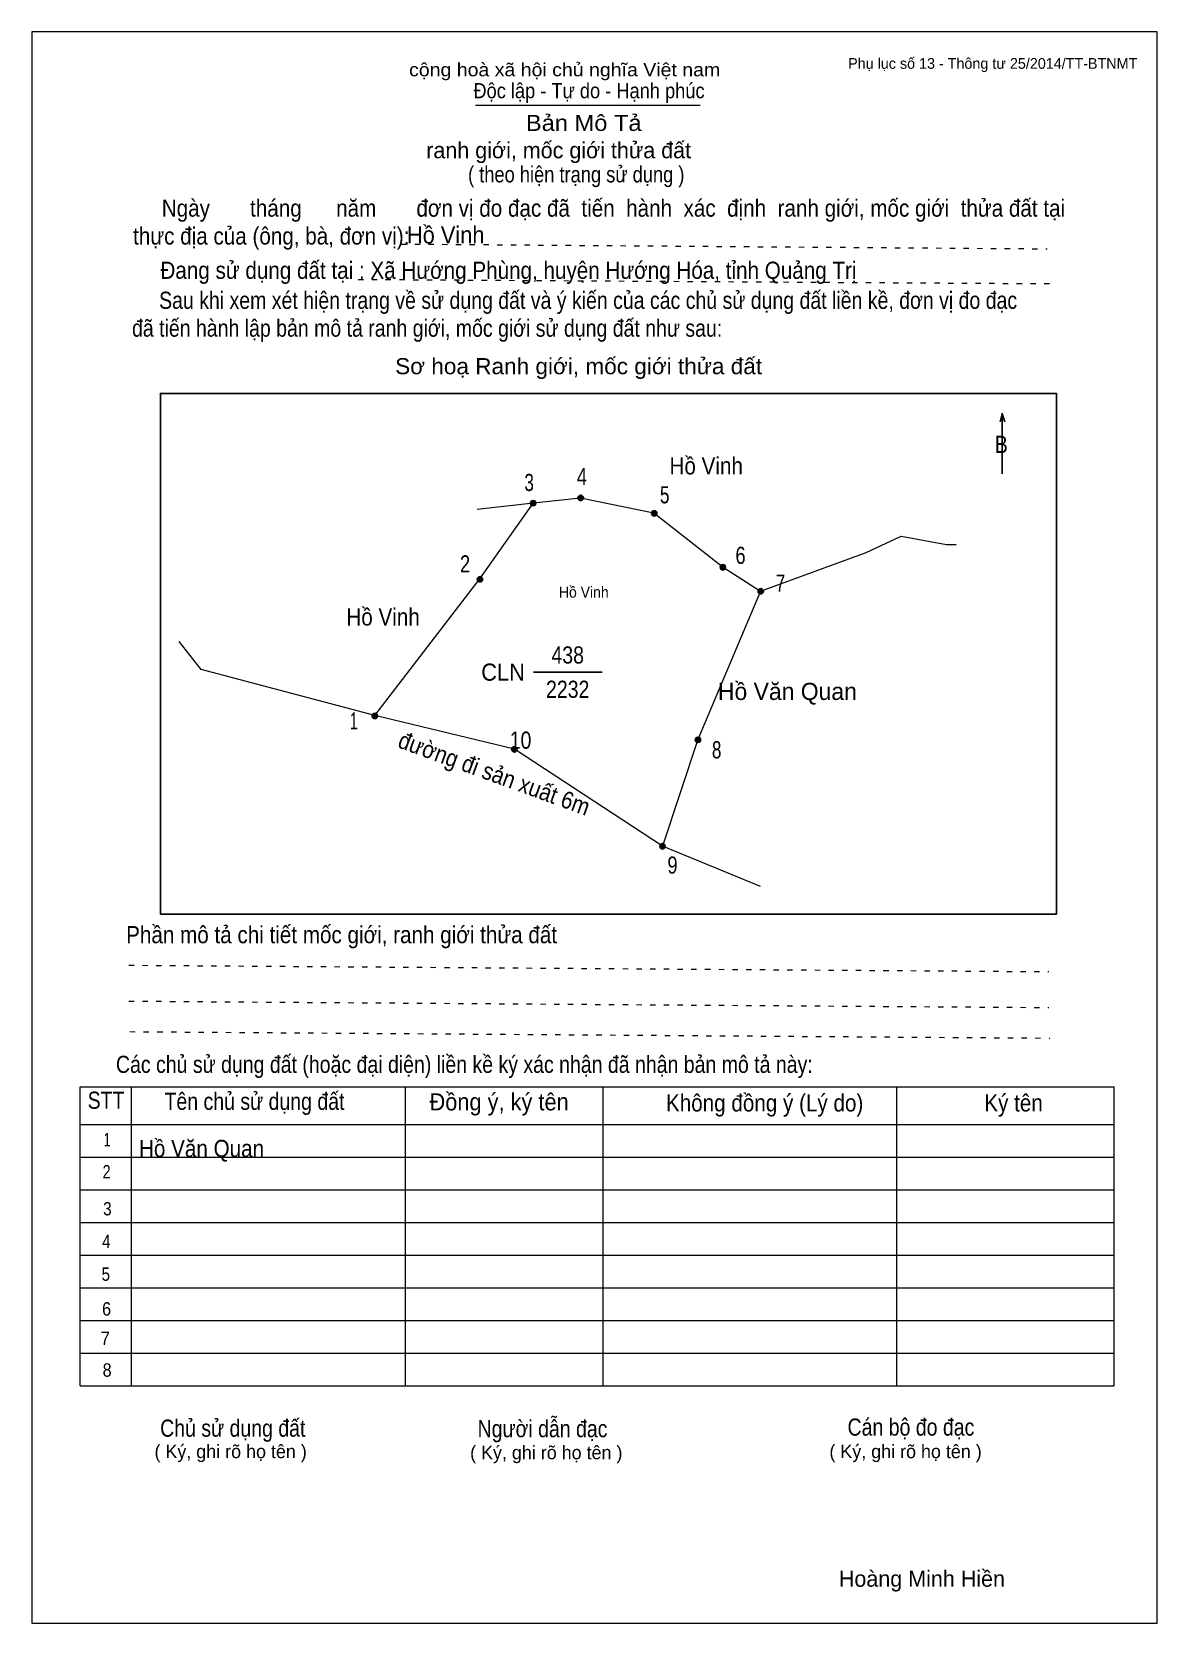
# Model space of a CAD drawing. Header units: centimetres. Extents: x 0 to 21, y 0 to 29.7.
import ezdxf
from ezdxf.enums import TextEntityAlignment as Align

# ---------------------------------------------------------------- set-up
doc = ezdxf.new("R2010")
doc.units = ezdxf.units.CM
doc.header["$LTSCALE"] = 0.13
doc.linetypes.add('DOTTED', pattern=[1.5, 0.3, -1.2])
for name, color, linetype, lineweight in [('1', 7, 'Continuous', 13), ('32', 7, 'Continuous', 25), ('33', 7, 'Continuous', 25), ('61', 7, 'Continuous', 13), ('62', 7, 'Continuous', 13)]:
    doc.layers.add(name, color=color, linetype=linetype, lineweight=lineweight)
for name, color, linetype in [('34', 7, 'Continuous'), ('45', 7, 'Continuous'), ('63', 7, 'Continuous')]:
    doc.layers.add(name, color=color, linetype=linetype)

msp = doc.modelspace()

# ---------------------------------------------------------------- hatches: boundary and pattern name
at = {"layer": '32'}
for points in [[(9.4056, 20.9026, 1), (9.3056, 20.9026, 1)], [(10.2919, 21, 1), (10.1919, 21, 1)], [(11.6643, 20.712, 1), (11.5643, 20.712, 1)], [(12.9446, 19.7079, 1), (12.8446, 19.7079, 1)], [(8.4122, 19.4831, 1), (8.3122, 19.4831, 1)], [(13.6511, 19.2583, 1), (13.5511, 19.2583, 1)], [(6.45, 16.9321, 1), (6.35, 16.9321, 1)], [(9.0555, 16.307, 1), (8.9555, 16.307, 1)], [(12.48, 16.4858, 1), (12.38, 16.4858, 1)], [(11.8184, 14.5, 1), (11.7184, 14.5, 1)]]:
    msp.add_hatch(color=256, dxfattribs=at).paths.add_polyline_path(points)

# ---------------------------------------------------------------- linework, layer by layer
at = {"layer": '1'}
msp.add_lwpolyline([(21, 0), (21, 29.7), (0, 29.7), (0, 0)], close=True, dxfattribs=at)
at = {"layer": '32'}
for centre in [(9.3556, 20.9026), (10.2419, 21), (11.6143, 20.712), (12.8946, 19.7079), (8.3622, 19.4831), (13.6011, 19.2583), (6.4, 16.9321), (9.0055, 16.307), (12.43, 16.4858), (11.7684, 14.5)]:
    msp.add_circle(centre, 0.05, dxfattribs=at)
at = {"layer": '33'}
msp.add_line((9.36, 17.75), (10.64, 17.75), dxfattribs=at)
at = {"layer": '61'}
for p, q in [((8.31, 20.79), (9.36, 20.91)), ((13.6, 13.75), (11.77, 14.5))]:
    msp.add_line(p, q, dxfattribs=at)
for points in [[(6.4, 16.94), (8.36, 19.49), (9.36, 20.91)], [(9.36, 20.91), (10.24, 21), (11.61, 20.72), (12.9, 19.71), (13.6, 19.26)], [(13.6, 19.26), (15.57, 19.98), (16.22, 20.29), (17.07, 20.13), (17.25, 20.13)], [(13.6, 19.26), (12.43, 16.49), (11.77, 14.5)], [(6.4, 16.94), (3.16, 17.8), (2.75, 18.32)], [(11.77, 14.5), (9.01, 16.31), (6.4, 16.94)]]:
    msp.add_lwpolyline(points, dxfattribs=at)
at = {"layer": '62'}
for p, q in [((8.28, 28.33), (12.47, 28.33)), ((0.9, 10.01), (20.2, 10.01)), ((0.9, 4.43), (0.9, 10.01)), ((1.86, 4.43), (1.86, 10.01)), ((6.97, 4.43), (6.97, 9.99)), ((10.66, 4.43), (10.66, 9.99)), ((16.14, 4.43), (16.14, 10.01)), ((20.2, 4.43), (20.2, 10.01)), ((0.9, 9.31), (20.2, 9.31)), ((0.9, 8.7), (20.2, 8.7)), ((0.9, 8.09), (20.2, 8.09)), ((0.9, 7.48), (20.2, 7.48)), ((0.9, 6.87), (20.2, 6.87)), ((0.9, 6.26), (20.2, 6.26)), ((0.9, 5.65), (20.2, 5.65)), ((0.9, 5.04), (20.2, 5.04)), ((0.9, 4.43), (20.2, 4.43))]:
    msp.add_line(p, q, dxfattribs=at)
at = {"layer": '62', "linetype": 'DOTTED'}
for p, q in [((6.89, 25.74), (18.95, 25.65)), ((6.09, 25.08), (19.04, 25)), ((1.81, 12.28), (18.98, 12.16)), ((1.81, 11.61), (18.98, 11.49)), ((1.83, 11.04), (19, 10.92))]:
    msp.add_line(p, q, dxfattribs=at)
at = {"layer": '62', "lineweight": 25}
for p, q in [((18.11, 22.58), (18.11, 21.45)), ((18.11, 22.57), (18.07, 22.42)), ((18.11, 22.57), (18.16, 22.42))]:
    msp.add_line(p, q, dxfattribs=at)
msp.add_lwpolyline([(2.4, 13.23), (19.12, 13.23), (19.12, 22.95), (2.4, 22.95)], close=True, dxfattribs=at)

# ---------------------------------------------------------------- texts
at = {"layer": '32'}
for s, width, p in [('3', 0.75, (9.28, 21.13)), ('4', 0.8, (10.265, 21.24)), ('5', 0.75, (11.81, 20.9)), ('2', 0.8, (8.085, 19.61)), ('6', 0.8, (13.225, 19.77)), ('7', 0.75, (13.97, 19.25)), ('1', 0.65, (6.01, 16.68)), ('10', 0.85, (9.12, 16.32)), ('8', 0.75, (12.78, 16.14)), ('9', 0.8, (11.955, 13.99))]:
    msp.add_text(s, height=0.32, dxfattribs=dict(at, width=width)).set_placement(p, align=Align.CENTER)
at = {"layer": '33'}
for s, width, p in [('Hồ Vinh', 0.9, (12.585, 21.44)), ('Hồ Vinh', 0.9, (6.555, 18.62)), ('438', 0.85, (10, 17.91)), ('2232', 0.85, (10, 17.27))]:
    msp.add_text(s, height=0.32, dxfattribs=dict(at, width=width)).set_placement(p, align=Align.CENTER)
at = {"layer": '33', "width": 0.95}
msp.add_text('CLN', height=0.32, dxfattribs=at).set_placement((9.2, 17.59), align=Align.RIGHT)
at = {"layer": '33'}
msp.add_text('Hồ Văn Quan', height=0.32, dxfattribs=at).set_placement((14.1, 17.23), align=Align.CENTER)
at = {"layer": '33', "width": 0.9}
msp.add_text('đường đi sản xuất 6m', height=0.3197, rotation=340, dxfattribs=at).set_placement((8.5753, 15.7084), align=Align.CENTER)
at = {"layer": '34'}
for s, width, p in [('Hồ Vinh', 0.95, (7, 25.75)), ('Hồ Văn Quan', 0.9, (2, 8.7))]:
    msp.add_text(s, height=0.32, dxfattribs=dict(at, width=width)).set_placement(p)
at = {"layer": '45', "width": 0.95}
msp.add_text('Hồ Vinh', height=0.2054, dxfattribs=at).set_placement((10.3, 19.14), align=Align.CENTER)
at = {"layer": '62'}
for s, height, width, p in [('cộng hoà xã hội chủ nghĩa Việt nam', 0.2474, 1.1, (7.04, 28.87)), ('Độc lập - Tự do - Hạnh phúc', 0.2828, 0.9, (8.24, 28.46)), ('Bản Mô Tả', 0.3, 1.1, (9.22, 27.85)), ('( theo hiện trạng sử dụng )', 0.3, 0.85, (8.14, 26.89)), ('     Ngày       tháng      năm       đơn vị đo đạc đã  tiến  hành  xác  định  ranh giới, mốc giới  thửa đất tại ', 0.32, 0.9, (1.89, 26.25)), ('thực địa của (ông, bà, đơn vị): ', 0.32, 0.9, (1.89, 25.73)), ('Đang sử dụng đất tại : Xã Hướng Phùng, huyện Hướng Hóa, tỉnh Quảng Trị', 0.32, 0.9, (2.4, 25.09)), ('     Sau khi xem xét hiện trạng về sử dụng đất và ý kiến của các chủ sử dụng đất liền kề, đơn vị đo đạc ', 0.32, 0.85, (1.87, 24.53)), ('đã tiến hành lập bản mô tả ranh giới, mốc giới sử dụng đất như sau:', 0.32, 0.85, (1.87, 24.01)), ('Sơ hoạ Ranh giới, mốc giới thửa đất', 0.3, 1.05, (6.78, 23.31)), ('B', 0.32, 0.85, (17.97, 21.84)), ('Phần mô tả chi tiết mốc giới, ranh giới thửa đất ', 0.32, 0.9, (1.76, 12.69)), ('Các chủ sử dụng đất (hoặc đại diện) liền kề ký xác nhận đã nhận bản mô tả này:', 0.32, 0.85, (1.57, 10.27))]:
    msp.add_text(s, height=height, dxfattribs=dict(at, width=width)).set_placement(p)
msp.add_text('ranh giới, mốc giới thửa đất', height=0.3, dxfattribs=at).set_placement((7.36, 27.34))
for s, height, width, p in [('STT', 0.32, 0.85, (1.385, 9.6)), ('Tên chủ sử dụng đất', 0.32, 0.85, (4.155, 9.58)), ('Đồng ý, ký tên', 0.32, 0.95, (8.72, 9.57)), ('Không đồng ý (Lý do)', 0.32, 0.9, (13.675, 9.55)), ('Ký tên', 0.32, 0.9, (18.32, 9.55)), ('1', 0.25, 0.7, (1.405, 8.9)), ('2', 0.25, 0.8, (1.395, 8.3)), ('3', 0.25, 0.85, (1.41, 7.61)), ('4', 0.25, 0.85, (1.39, 7)), ('5', 0.25, 0.85, (1.38, 6.39)), ('6', 0.25, 0.9, (1.395, 5.74)), ('7', 0.25, 0.95, (1.37, 5.19)), ('8', 0.25, 0.9, (1.405, 4.6)), ('Người dẫn đạc', 0.32, 0.85, (9.53, 3.47)), ('Chủ sử dụng đất', 0.32, 0.85, (3.75, 3.48)), ('Cán bộ đo đạc', 0.32, 0.85, (16.405, 3.5))]:
    msp.add_text(s, height=height, dxfattribs=dict(at, width=width)).set_placement(p, align=Align.CENTER)
for p in [(3.71, 3.08), (9.6, 3.06), (16.305, 3.08)]:
    msp.add_text('( Ký, ghi rõ họ tên )', height=0.25, dxfattribs=at).set_placement(p, align=Align.CENTER)
at = {"layer": '63'}
msp.add_text('Phụ lục số 13 - Thông tư 25/2014/TT-BTNMT', height=0.2, dxfattribs=at).set_placement((20.63, 29.01), align=Align.RIGHT)
msp.add_text('Hoàng Minh Hiền', height=0.3, dxfattribs=at).set_placement((16.61, 0.68), align=Align.CENTER)

doc.saveas('drawing.dxf')
